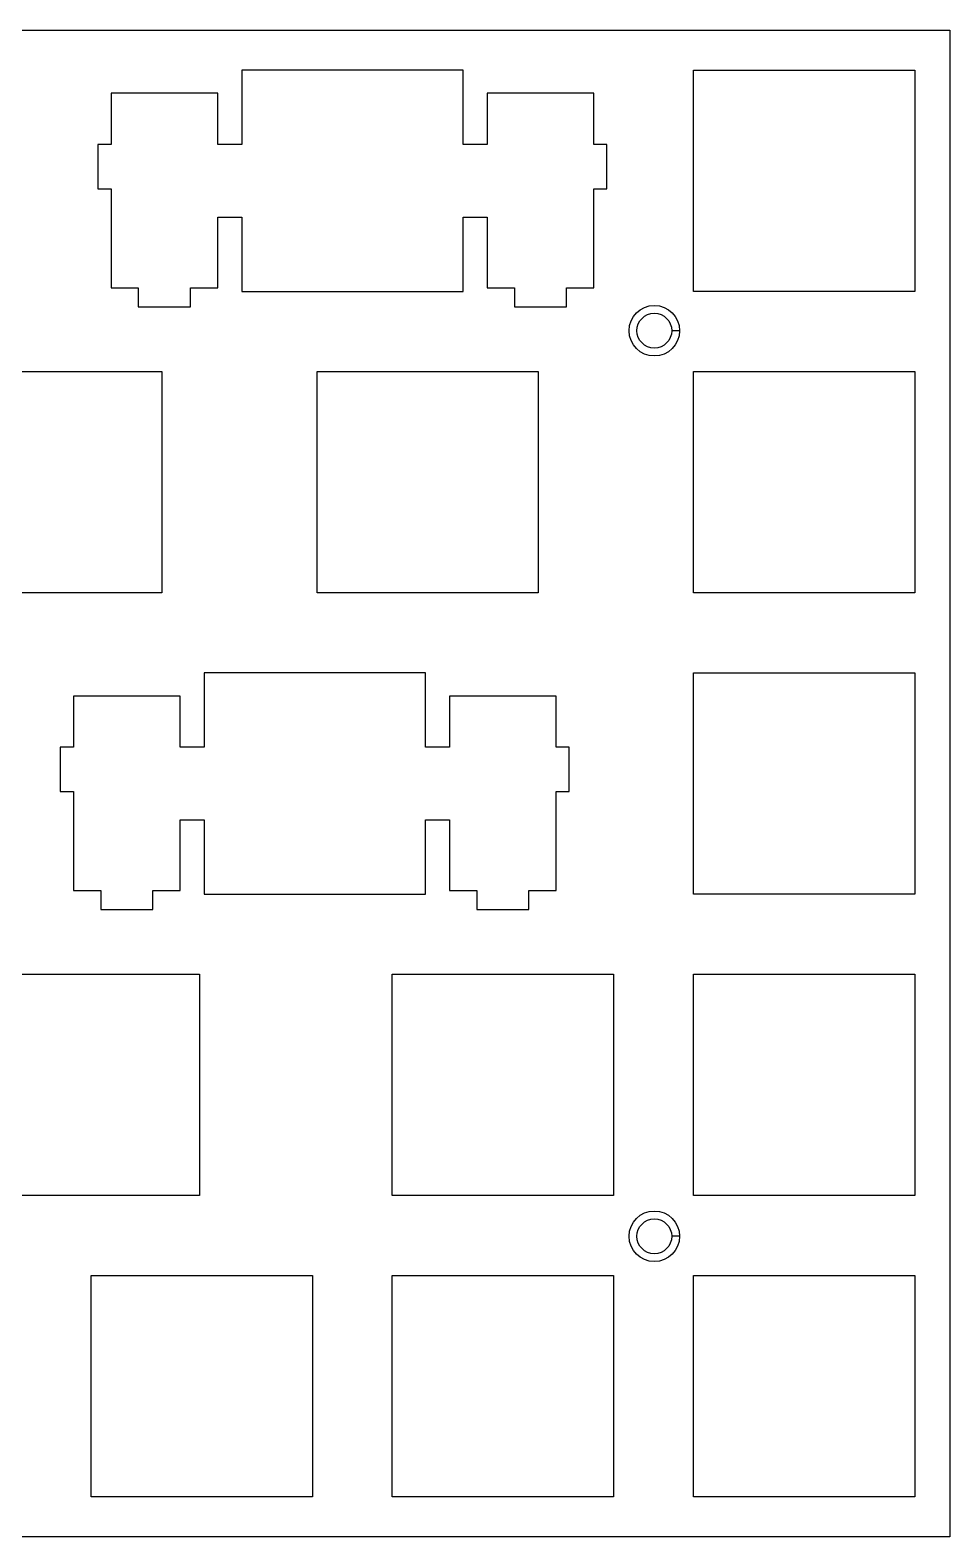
# Model space of a CAD drawing. Header units: millimetres. Extents: x 41 to 346, y 6 to 101.
# Drawn here: x 287.3 to 345.5, y 6 to 101.2 of the extents above; entities that cross this region are included whole.
import ezdxf

# ---------------------------------------------------------------- set-up
doc = ezdxf.new("R2010")
doc.units = ezdxf.units.MM
doc.layers.add('Body002', color=7, linetype='CONTINUOUS')

msp = doc.modelspace()

# ---------------------------------------------------------------- linework, layer by layer
at = {"layer": 'Body002'}
for p, q in [((41, 101.25, 46.1), (345.5, 101.25, 46.1)), ((41, 101.25, 44.6), (345.5, 101.25, 44.6)), ((41, 101.25, 46.1), (345.5, 101.25, 46.1)), ((41, 101.25, 44.6), (345.5, 101.25, 44.6)), ((345.5, 101.25, 46.1), (345.5, 6, 46.1)), ((345.5, 101.25, 44.6), (345.5, 101.25, 46.1)), ((345.5, 101.25, 44.6), (345.5, 101.25, 46.1)), ((345.5, 101.25, 44.6), (345.5, 6, 44.6)), ((345.5, 101.25, 46.1), (345.5, 6, 46.1)), ((345.5, 101.25, 44.6), (345.5, 6, 44.6)), ((300.7, 98.725, 46.1), (300.7, 94.025, 46.1)), ((314.7, 98.725, 46.1), (300.7, 98.725, 46.1)), ((300.7, 98.725, 44.6), (300.7, 98.725, 46.1)), ((300.7, 98.725, 44.6), (300.7, 94.025, 44.6)), ((300.7, 98.725, 46.1), (300.7, 94.025, 46.1)), ((300.7, 98.725, 44.6), (300.7, 98.725, 46.1)), ((314.7, 98.725, 44.6), (300.7, 98.725, 44.6)), ((314.7, 98.725, 46.1), (300.7, 98.725, 46.1)), ((300.7, 98.725, 44.6), (300.7, 94.025, 44.6)), ((314.7, 98.725, 44.6), (300.7, 98.725, 44.6)), ((314.7, 94.025, 46.1), (314.7, 98.725, 46.1)), ((314.7, 98.725, 44.6), (314.7, 98.725, 46.1)), ((314.7, 98.725, 44.6), (314.7, 98.725, 46.1)), ((314.7, 94.025, 44.6), (314.7, 98.725, 44.6)), ((314.7, 94.025, 46.1), (314.7, 98.725, 46.1)), ((314.7, 94.025, 44.6), (314.7, 98.725, 44.6)), ((329.275, 98.725, 46.1), (343.275, 98.725, 46.1)), ((329.275, 84.725, 46.1), (329.275, 98.725, 46.1)), ((329.275, 98.725, 44.6), (329.275, 98.725, 46.1)), ((329.275, 98.725, 44.6), (343.275, 98.725, 44.6)), ((329.275, 98.725, 46.1), (343.275, 98.725, 46.1)), ((329.275, 98.725, 44.6), (329.275, 98.725, 46.1)), ((329.275, 84.725, 44.6), (329.275, 98.725, 44.6)), ((329.275, 84.725, 46.1), (329.275, 98.725, 46.1)), ((329.275, 98.725, 44.6), (343.275, 98.725, 44.6)), ((329.275, 84.725, 44.6), (329.275, 98.725, 44.6)), ((343.275, 98.725, 46.1), (343.275, 84.725, 46.1)), ((343.275, 98.725, 44.6), (343.275, 98.725, 46.1)), ((343.275, 98.725, 44.6), (343.275, 98.725, 46.1)), ((343.275, 98.725, 44.6), (343.275, 84.725, 44.6)), ((343.275, 98.725, 46.1), (343.275, 84.725, 46.1)), ((343.275, 98.725, 44.6), (343.275, 84.725, 44.6)), ((299.18, 97.255, 46.1), (292.43, 97.255, 46.1)), ((292.43, 97.255, 46.1), (292.43, 94.025, 46.1)), ((292.43, 97.255, 44.6), (292.43, 97.255, 46.1)), ((299.18, 97.255, 44.6), (292.43, 97.255, 44.6)), ((299.18, 97.255, 46.1), (292.43, 97.255, 46.1)), ((292.43, 97.255, 44.6), (292.43, 97.255, 46.1)), ((292.43, 97.255, 44.6), (292.43, 94.025, 44.6)), ((292.43, 97.255, 46.1), (292.43, 94.025, 46.1)), ((299.18, 97.255, 44.6), (292.43, 97.255, 44.6)), ((292.43, 97.255, 44.6), (292.43, 94.025, 44.6)), ((299.18, 94.025, 46.1), (299.18, 97.255, 46.1)), ((299.18, 97.255, 44.6), (299.18, 97.255, 46.1)), ((299.18, 94.025, 44.6), (299.18, 97.255, 44.6)), ((299.18, 94.025, 46.1), (299.18, 97.255, 46.1)), ((299.18, 97.255, 44.6), (299.18, 97.255, 46.1)), ((299.18, 94.025, 44.6), (299.18, 97.255, 44.6)), ((316.22, 97.255, 46.1), (316.22, 94.025, 46.1)), ((322.97, 97.255, 46.1), (316.22, 97.255, 46.1)), ((316.22, 97.255, 44.6), (316.22, 97.255, 46.1)), ((316.22, 97.255, 44.6), (316.22, 94.025, 44.6)), ((316.22, 97.255, 46.1), (316.22, 94.025, 46.1)), ((316.22, 97.255, 44.6), (316.22, 97.255, 46.1)), ((322.97, 97.255, 44.6), (316.22, 97.255, 44.6)), ((322.97, 97.255, 46.1), (316.22, 97.255, 46.1)), ((316.22, 97.255, 44.6), (316.22, 94.025, 44.6)), ((322.97, 97.255, 44.6), (316.22, 97.255, 44.6)), ((322.97, 94.025, 46.1), (322.97, 97.255, 46.1)), ((322.97, 97.255, 44.6), (322.97, 97.255, 46.1)), ((322.97, 97.255, 44.6), (322.97, 97.255, 46.1)), ((322.97, 94.025, 44.6), (322.97, 97.255, 44.6)), ((322.97, 94.025, 46.1), (322.97, 97.255, 46.1)), ((322.97, 94.025, 44.6), (322.97, 97.255, 44.6)), ((292.43, 94.025, 46.1), (291.6, 94.025, 46.1)), ((291.6, 94.025, 46.1), (291.6, 91.225, 46.1)), ((291.6, 94.025, 44.6), (291.6, 94.025, 46.1)), ((292.43, 94.025, 44.6), (291.6, 94.025, 44.6)), ((292.43, 94.025, 46.1), (291.6, 94.025, 46.1)), ((291.6, 94.025, 44.6), (291.6, 94.025, 46.1)), ((291.6, 94.025, 44.6), (291.6, 91.225, 44.6)), ((291.6, 94.025, 46.1), (291.6, 91.225, 46.1)), ((292.43, 94.025, 44.6), (291.6, 94.025, 44.6)), ((291.6, 94.025, 44.6), (291.6, 91.225, 44.6)), ((292.43, 94.025, 44.6), (292.43, 94.025, 46.1)), ((292.43, 94.025, 44.6), (292.43, 94.025, 46.1)), ((300.7, 94.025, 46.1), (299.18, 94.025, 46.1)), ((299.18, 94.025, 44.6), (299.18, 94.025, 46.1)), ((300.7, 94.025, 44.6), (299.18, 94.025, 44.6)), ((300.7, 94.025, 46.1), (299.18, 94.025, 46.1)), ((299.18, 94.025, 44.6), (299.18, 94.025, 46.1)), ((300.7, 94.025, 44.6), (299.18, 94.025, 44.6)), ((300.7, 94.025, 44.6), (300.7, 94.025, 46.1)), ((300.7, 94.025, 44.6), (300.7, 94.025, 46.1)), ((316.22, 94.025, 46.1), (314.7, 94.025, 46.1)), ((314.7, 94.025, 44.6), (314.7, 94.025, 46.1)), ((314.7, 94.025, 44.6), (314.7, 94.025, 46.1)), ((316.22, 94.025, 44.6), (314.7, 94.025, 44.6)), ((316.22, 94.025, 46.1), (314.7, 94.025, 46.1)), ((316.22, 94.025, 44.6), (314.7, 94.025, 44.6)), ((316.22, 94.025, 44.6), (316.22, 94.025, 46.1)), ((316.22, 94.025, 44.6), (316.22, 94.025, 46.1)), ((323.8, 94.025, 46.1), (322.97, 94.025, 46.1)), ((322.97, 94.025, 44.6), (322.97, 94.025, 46.1)), ((322.97, 94.025, 44.6), (322.97, 94.025, 46.1)), ((323.8, 94.025, 44.6), (322.97, 94.025, 44.6)), ((323.8, 94.025, 46.1), (322.97, 94.025, 46.1)), ((323.8, 94.025, 44.6), (322.97, 94.025, 44.6)), ((323.8, 91.225, 46.1), (323.8, 94.025, 46.1)), ((323.8, 94.025, 44.6), (323.8, 94.025, 46.1)), ((323.8, 94.025, 44.6), (323.8, 94.025, 46.1)), ((323.8, 91.225, 44.6), (323.8, 94.025, 44.6)), ((323.8, 91.225, 46.1), (323.8, 94.025, 46.1)), ((323.8, 91.225, 44.6), (323.8, 94.025, 44.6)), ((291.6, 91.225, 46.1), (292.43, 91.225, 46.1)), ((291.6, 91.225, 44.6), (291.6, 91.225, 46.1)), ((291.6, 91.225, 44.6), (291.6, 91.225, 46.1)), ((291.6, 91.225, 44.6), (292.43, 91.225, 44.6)), ((291.6, 91.225, 46.1), (292.43, 91.225, 46.1)), ((291.6, 91.225, 44.6), (292.43, 91.225, 44.6)), ((292.43, 91.225, 46.1), (292.43, 84.955, 46.1)), ((292.43, 91.225, 44.6), (292.43, 91.225, 46.1)), ((292.43, 91.225, 44.6), (292.43, 91.225, 46.1)), ((292.43, 91.225, 44.6), (292.43, 84.955, 44.6)), ((292.43, 91.225, 46.1), (292.43, 84.955, 46.1)), ((292.43, 91.225, 44.6), (292.43, 84.955, 44.6)), ((322.97, 91.225, 46.1), (323.8, 91.225, 46.1)), ((322.97, 84.955, 46.1), (322.97, 91.225, 46.1)), ((322.97, 91.225, 44.6), (322.97, 91.225, 46.1)), ((322.97, 91.225, 44.6), (323.8, 91.225, 44.6)), ((322.97, 91.225, 46.1), (323.8, 91.225, 46.1)), ((322.97, 91.225, 44.6), (322.97, 91.225, 46.1)), ((322.97, 84.955, 44.6), (322.97, 91.225, 44.6)), ((322.97, 84.955, 46.1), (322.97, 91.225, 46.1)), ((322.97, 91.225, 44.6), (323.8, 91.225, 44.6)), ((322.97, 84.955, 44.6), (322.97, 91.225, 44.6)), ((323.8, 91.225, 44.6), (323.8, 91.225, 46.1)), ((323.8, 91.225, 44.6), (323.8, 91.225, 46.1)), ((299.18, 84.955, 46.1), (299.18, 89.425, 46.1)), ((299.18, 89.425, 46.1), (300.7, 89.425, 46.1)), ((299.18, 89.425, 44.6), (299.18, 89.425, 46.1)), ((299.18, 84.955, 44.6), (299.18, 89.425, 44.6)), ((299.18, 84.955, 46.1), (299.18, 89.425, 46.1)), ((299.18, 89.425, 44.6), (299.18, 89.425, 46.1)), ((299.18, 89.425, 44.6), (300.7, 89.425, 44.6)), ((299.18, 89.425, 46.1), (300.7, 89.425, 46.1)), ((299.18, 84.955, 44.6), (299.18, 89.425, 44.6)), ((299.18, 89.425, 44.6), (300.7, 89.425, 44.6)), ((300.7, 89.425, 46.1), (300.7, 84.725, 46.1)), ((300.7, 89.425, 44.6), (300.7, 89.425, 46.1)), ((300.7, 89.425, 44.6), (300.7, 89.425, 46.1)), ((300.7, 89.425, 44.6), (300.7, 84.725, 44.6)), ((300.7, 89.425, 46.1), (300.7, 84.725, 46.1)), ((300.7, 89.425, 44.6), (300.7, 84.725, 44.6)), ((314.7, 89.425, 46.1), (316.22, 89.425, 46.1)), ((314.7, 84.725, 46.1), (314.7, 89.425, 46.1)), ((314.7, 89.425, 44.6), (314.7, 89.425, 46.1)), ((314.7, 89.425, 44.6), (316.22, 89.425, 44.6)), ((314.7, 89.425, 46.1), (316.22, 89.425, 46.1)), ((314.7, 89.425, 44.6), (314.7, 89.425, 46.1)), ((314.7, 84.725, 44.6), (314.7, 89.425, 44.6)), ((314.7, 84.725, 46.1), (314.7, 89.425, 46.1)), ((314.7, 89.425, 44.6), (316.22, 89.425, 44.6)), ((314.7, 84.725, 44.6), (314.7, 89.425, 44.6)), ((316.22, 89.425, 46.1), (316.22, 84.955, 46.1)), ((316.22, 89.425, 44.6), (316.22, 89.425, 46.1)), ((316.22, 89.425, 44.6), (316.22, 84.955, 44.6)), ((316.22, 89.425, 46.1), (316.22, 84.955, 46.1)), ((316.22, 89.425, 44.6), (316.22, 89.425, 46.1)), ((316.22, 89.425, 44.6), (316.22, 84.955, 44.6)), ((292.43, 84.955, 46.1), (294.155, 84.955, 46.1)), ((292.43, 84.955, 44.6), (292.43, 84.955, 46.1)), ((292.43, 84.955, 44.6), (292.43, 84.955, 46.1)), ((292.43, 84.955, 44.6), (294.155, 84.955, 44.6)), ((292.43, 84.955, 46.1), (294.155, 84.955, 46.1)), ((292.43, 84.955, 44.6), (294.155, 84.955, 44.6)), ((294.155, 84.955, 46.1), (294.155, 83.755, 46.1)), ((294.155, 84.955, 44.6), (294.155, 84.955, 46.1)), ((294.155, 84.955, 44.6), (294.155, 84.955, 46.1)), ((294.155, 84.955, 44.6), (294.155, 83.755, 44.6)), ((294.155, 84.955, 46.1), (294.155, 83.755, 46.1)), ((294.155, 84.955, 44.6), (294.155, 83.755, 44.6)), ((297.455, 83.755, 46.1), (297.455, 84.955, 46.1)), ((297.455, 84.955, 46.1), (299.18, 84.955, 46.1)), ((297.455, 84.955, 44.6), (297.455, 84.955, 46.1)), ((297.455, 83.755, 44.6), (297.455, 84.955, 44.6)), ((297.455, 83.755, 46.1), (297.455, 84.955, 46.1)), ((297.455, 84.955, 44.6), (297.455, 84.955, 46.1)), ((297.455, 84.955, 44.6), (299.18, 84.955, 44.6)), ((297.455, 84.955, 46.1), (299.18, 84.955, 46.1)), ((297.455, 83.755, 44.6), (297.455, 84.955, 44.6)), ((297.455, 84.955, 44.6), (299.18, 84.955, 44.6)), ((299.18, 84.955, 44.6), (299.18, 84.955, 46.1)), ((299.18, 84.955, 44.6), (299.18, 84.955, 46.1)), ((316.22, 84.955, 46.1), (317.945, 84.955, 46.1)), ((316.22, 84.955, 44.6), (316.22, 84.955, 46.1)), ((316.22, 84.955, 44.6), (317.945, 84.955, 44.6)), ((316.22, 84.955, 46.1), (317.945, 84.955, 46.1)), ((316.22, 84.955, 44.6), (316.22, 84.955, 46.1)), ((316.22, 84.955, 44.6), (317.945, 84.955, 44.6)), ((317.945, 84.955, 46.1), (317.945, 83.755, 46.1)), ((317.945, 84.955, 44.6), (317.945, 84.955, 46.1)), ((317.945, 84.955, 44.6), (317.945, 83.755, 44.6)), ((317.945, 84.955, 46.1), (317.945, 83.755, 46.1)), ((317.945, 84.955, 44.6), (317.945, 84.955, 46.1)), ((317.945, 84.955, 44.6), (317.945, 83.755, 44.6)), ((321.245, 84.955, 46.1), (322.97, 84.955, 46.1)), ((321.245, 83.755, 46.1), (321.245, 84.955, 46.1)), ((321.245, 84.955, 44.6), (321.245, 84.955, 46.1)), ((321.245, 84.955, 44.6), (322.97, 84.955, 44.6)), ((321.245, 84.955, 46.1), (322.97, 84.955, 46.1)), ((321.245, 84.955, 44.6), (321.245, 84.955, 46.1)), ((321.245, 83.755, 44.6), (321.245, 84.955, 44.6)), ((321.245, 83.755, 46.1), (321.245, 84.955, 46.1)), ((321.245, 84.955, 44.6), (322.97, 84.955, 44.6)), ((321.245, 83.755, 44.6), (321.245, 84.955, 44.6)), ((322.97, 84.955, 44.6), (322.97, 84.955, 46.1)), ((322.97, 84.955, 44.6), (322.97, 84.955, 46.1)), ((300.7, 84.725, 46.1), (314.7, 84.725, 46.1)), ((300.7, 84.725, 44.6), (300.7, 84.725, 46.1)), ((300.7, 84.725, 44.6), (300.7, 84.725, 46.1)), ((300.7, 84.725, 44.6), (314.7, 84.725, 44.6)), ((300.7, 84.725, 46.1), (314.7, 84.725, 46.1)), ((300.7, 84.725, 44.6), (314.7, 84.725, 44.6)), ((314.7, 84.725, 44.6), (314.7, 84.725, 46.1)), ((314.7, 84.725, 44.6), (314.7, 84.725, 46.1)), ((343.275, 84.725, 46.1), (329.275, 84.725, 46.1)), ((329.275, 84.725, 44.6), (329.275, 84.725, 46.1)), ((329.275, 84.725, 44.6), (329.275, 84.725, 46.1)), ((343.275, 84.725, 44.6), (329.275, 84.725, 44.6)), ((343.275, 84.725, 46.1), (329.275, 84.725, 46.1)), ((343.275, 84.725, 44.6), (329.275, 84.725, 44.6)), ((343.275, 84.725, 44.6), (343.275, 84.725, 46.1)), ((343.275, 84.725, 44.6), (343.275, 84.725, 46.1)), ((294.155, 83.755, 46.1), (297.455, 83.755, 46.1)), ((294.155, 83.755, 44.6), (294.155, 83.755, 46.1)), ((294.155, 83.755, 44.6), (294.155, 83.755, 46.1)), ((294.155, 83.755, 44.6), (297.455, 83.755, 44.6)), ((294.155, 83.755, 46.1), (297.455, 83.755, 46.1)), ((294.155, 83.755, 44.6), (297.455, 83.755, 44.6)), ((297.455, 83.755, 44.6), (297.455, 83.755, 46.1)), ((297.455, 83.755, 44.6), (297.455, 83.755, 46.1)), ((317.945, 83.755, 46.1), (321.245, 83.755, 46.1)), ((317.945, 83.755, 44.6), (317.945, 83.755, 46.1)), ((317.945, 83.755, 44.6), (321.245, 83.755, 44.6)), ((317.945, 83.755, 46.1), (321.245, 83.755, 46.1)), ((317.945, 83.755, 44.6), (317.945, 83.755, 46.1)), ((317.945, 83.755, 44.6), (321.245, 83.755, 44.6)), ((321.245, 83.755, 44.6), (321.245, 83.755, 46.1)), ((321.245, 83.755, 44.6), (321.245, 83.755, 46.1)), ((328.4, 82.25, 46.1), (327.9, 82.25, 45.6)), ((328.4, 82.25, 46.1), (327.9, 82.25, 45.6)), ((327.9, 82.25, 45.6), (327.9, 82.25, 44.6)), ((327.9, 82.25, 45.6), (327.9, 82.25, 44.6)), ((281.65, 79.675, 46.1), (295.65, 79.675, 46.1)), ((281.65, 79.675, 44.6), (295.65, 79.675, 44.6)), ((281.65, 79.675, 46.1), (295.65, 79.675, 46.1)), ((281.65, 79.675, 44.6), (295.65, 79.675, 44.6)), ((295.65, 79.675, 46.1), (295.65, 65.675, 46.1)), ((295.65, 79.675, 44.6), (295.65, 79.675, 46.1)), ((295.65, 79.675, 44.6), (295.65, 79.675, 46.1)), ((295.65, 79.675, 44.6), (295.65, 65.675, 44.6)), ((295.65, 79.675, 46.1), (295.65, 65.675, 46.1)), ((295.65, 79.675, 44.6), (295.65, 65.675, 44.6)), ((305.4625, 79.675, 46.1), (319.4625, 79.675, 46.1)), ((305.4625, 65.675, 46.1), (305.4625, 79.675, 46.1)), ((305.4625, 79.675, 44.6), (305.4625, 79.675, 46.1)), ((305.4625, 79.675, 44.6), (319.4625, 79.675, 44.6)), ((305.4625, 79.675, 46.1), (319.4625, 79.675, 46.1)), ((305.4625, 79.675, 44.6), (305.4625, 79.675, 46.1)), ((305.4625, 65.675, 44.6), (305.4625, 79.675, 44.6)), ((305.4625, 65.675, 46.1), (305.4625, 79.675, 46.1)), ((305.4625, 79.675, 44.6), (319.4625, 79.675, 44.6)), ((305.4625, 65.675, 44.6), (305.4625, 79.675, 44.6)), ((319.4625, 79.675, 46.1), (319.4625, 65.675, 46.1)), ((319.4625, 79.675, 44.6), (319.4625, 79.675, 46.1)), ((319.4625, 79.675, 44.6), (319.4625, 79.675, 46.1)), ((319.4625, 79.675, 44.6), (319.4625, 65.675, 44.6)), ((319.4625, 79.675, 46.1), (319.4625, 65.675, 46.1)), ((319.4625, 79.675, 44.6), (319.4625, 65.675, 44.6)), ((329.275, 79.675, 46.1), (343.275, 79.675, 46.1)), ((329.275, 65.675, 46.1), (329.275, 79.675, 46.1)), ((329.275, 79.675, 44.6), (329.275, 79.675, 46.1)), ((329.275, 79.675, 44.6), (343.275, 79.675, 44.6)), ((329.275, 79.675, 46.1), (343.275, 79.675, 46.1)), ((329.275, 79.675, 44.6), (329.275, 79.675, 46.1)), ((329.275, 65.675, 44.6), (329.275, 79.675, 44.6)), ((329.275, 65.675, 46.1), (329.275, 79.675, 46.1)), ((329.275, 79.675, 44.6), (343.275, 79.675, 44.6)), ((329.275, 65.675, 44.6), (329.275, 79.675, 44.6)), ((343.275, 79.675, 46.1), (343.275, 65.675, 46.1)), ((343.275, 79.675, 44.6), (343.275, 79.675, 46.1)), ((343.275, 79.675, 44.6), (343.275, 79.675, 46.1)), ((343.275, 79.675, 44.6), (343.275, 65.675, 44.6)), ((343.275, 79.675, 46.1), (343.275, 65.675, 46.1)), ((343.275, 79.675, 44.6), (343.275, 65.675, 44.6)), ((295.65, 65.675, 46.1), (281.65, 65.675, 46.1)), ((295.65, 65.675, 44.6), (281.65, 65.675, 44.6)), ((295.65, 65.675, 46.1), (281.65, 65.675, 46.1)), ((295.65, 65.675, 44.6), (281.65, 65.675, 44.6)), ((295.65, 65.675, 44.6), (295.65, 65.675, 46.1)), ((295.65, 65.675, 44.6), (295.65, 65.675, 46.1)), ((319.4625, 65.675, 46.1), (305.4625, 65.675, 46.1)), ((305.4625, 65.675, 44.6), (305.4625, 65.675, 46.1)), ((305.4625, 65.675, 44.6), (305.4625, 65.675, 46.1)), ((319.4625, 65.675, 44.6), (305.4625, 65.675, 44.6)), ((319.4625, 65.675, 46.1), (305.4625, 65.675, 46.1)), ((319.4625, 65.675, 44.6), (305.4625, 65.675, 44.6)), ((319.4625, 65.675, 44.6), (319.4625, 65.675, 46.1)), ((319.4625, 65.675, 44.6), (319.4625, 65.675, 46.1)), ((343.275, 65.675, 46.1), (329.275, 65.675, 46.1)), ((329.275, 65.675, 44.6), (329.275, 65.675, 46.1)), ((329.275, 65.675, 44.6), (329.275, 65.675, 46.1)), ((343.275, 65.675, 44.6), (329.275, 65.675, 44.6)), ((343.275, 65.675, 46.1), (329.275, 65.675, 46.1)), ((343.275, 65.675, 44.6), (329.275, 65.675, 44.6)), ((343.275, 65.675, 44.6), (343.275, 65.675, 46.1)), ((343.275, 65.675, 44.6), (343.275, 65.675, 46.1)), ((298.31875, 60.625, 46.1), (298.31875, 55.925, 46.1)), ((312.31875, 60.625, 46.1), (298.31875, 60.625, 46.1)), ((298.31875, 60.625, 44.6), (298.31875, 60.625, 46.1)), ((298.31875, 60.625, 44.6), (298.31875, 55.925, 44.6)), ((298.31875, 60.625, 46.1), (298.31875, 55.925, 46.1)), ((298.31875, 60.625, 44.6), (298.31875, 60.625, 46.1)), ((312.31875, 60.625, 44.6), (298.31875, 60.625, 44.6)), ((312.31875, 60.625, 46.1), (298.31875, 60.625, 46.1)), ((298.31875, 60.625, 44.6), (298.31875, 55.925, 44.6)), ((312.31875, 60.625, 44.6), (298.31875, 60.625, 44.6)), ((312.31875, 55.925, 46.1), (312.31875, 60.625, 46.1)), ((312.31875, 60.625, 44.6), (312.31875, 60.625, 46.1)), ((312.31875, 60.625, 44.6), (312.31875, 60.625, 46.1)), ((312.31875, 55.925, 44.6), (312.31875, 60.625, 44.6)), ((312.31875, 55.925, 46.1), (312.31875, 60.625, 46.1)), ((312.31875, 55.925, 44.6), (312.31875, 60.625, 44.6)), ((329.275, 60.625, 46.1), (343.275, 60.625, 46.1)), ((329.275, 46.625, 46.1), (329.275, 60.625, 46.1)), ((329.275, 60.625, 44.6), (329.275, 60.625, 46.1)), ((329.275, 60.625, 44.6), (343.275, 60.625, 44.6)), ((329.275, 60.625, 46.1), (343.275, 60.625, 46.1)), ((329.275, 60.625, 44.6), (329.275, 60.625, 46.1)), ((329.275, 46.625, 44.6), (329.275, 60.625, 44.6)), ((329.275, 46.625, 46.1), (329.275, 60.625, 46.1)), ((329.275, 60.625, 44.6), (343.275, 60.625, 44.6)), ((329.275, 46.625, 44.6), (329.275, 60.625, 44.6)), ((343.275, 60.625, 46.1), (343.275, 46.625, 46.1)), ((343.275, 60.625, 44.6), (343.275, 60.625, 46.1)), ((343.275, 60.625, 44.6), (343.275, 60.625, 46.1)), ((343.275, 60.625, 44.6), (343.275, 46.625, 44.6)), ((343.275, 60.625, 46.1), (343.275, 46.625, 46.1)), ((343.275, 60.625, 44.6), (343.275, 46.625, 44.6)), ((296.79875, 59.155, 46.1), (290.04875, 59.155, 46.1)), ((290.04875, 59.155, 46.1), (290.04875, 55.925, 46.1)), ((290.04875, 59.155, 44.6), (290.04875, 59.155, 46.1)), ((296.79875, 59.155, 44.6), (290.04875, 59.155, 44.6)), ((296.79875, 59.155, 46.1), (290.04875, 59.155, 46.1)), ((290.04875, 59.155, 44.6), (290.04875, 59.155, 46.1)), ((290.04875, 59.155, 44.6), (290.04875, 55.925, 44.6)), ((290.04875, 59.155, 46.1), (290.04875, 55.925, 46.1)), ((296.79875, 59.155, 44.6), (290.04875, 59.155, 44.6)), ((290.04875, 59.155, 44.6), (290.04875, 55.925, 44.6)), ((296.79875, 55.925, 46.1), (296.79875, 59.155, 46.1)), ((296.79875, 59.155, 44.6), (296.79875, 59.155, 46.1)), ((296.79875, 55.925, 44.6), (296.79875, 59.155, 44.6)), ((296.79875, 55.925, 46.1), (296.79875, 59.155, 46.1)), ((296.79875, 59.155, 44.6), (296.79875, 59.155, 46.1)), ((296.79875, 55.925, 44.6), (296.79875, 59.155, 44.6)), ((313.83875, 59.155, 46.1), (313.83875, 55.925, 46.1)), ((320.58875, 59.155, 46.1), (313.83875, 59.155, 46.1)), ((313.83875, 59.155, 44.6), (313.83875, 59.155, 46.1)), ((313.83875, 59.155, 44.6), (313.83875, 55.925, 44.6)), ((313.83875, 59.155, 46.1), (313.83875, 55.925, 46.1)), ((313.83875, 59.155, 44.6), (313.83875, 59.155, 46.1)), ((320.58875, 59.155, 44.6), (313.83875, 59.155, 44.6)), ((320.58875, 59.155, 46.1), (313.83875, 59.155, 46.1)), ((313.83875, 59.155, 44.6), (313.83875, 55.925, 44.6)), ((320.58875, 59.155, 44.6), (313.83875, 59.155, 44.6)), ((320.58875, 55.925, 46.1), (320.58875, 59.155, 46.1)), ((320.58875, 59.155, 44.6), (320.58875, 59.155, 46.1)), ((320.58875, 59.155, 44.6), (320.58875, 59.155, 46.1)), ((320.58875, 55.925, 44.6), (320.58875, 59.155, 44.6)), ((320.58875, 55.925, 46.1), (320.58875, 59.155, 46.1)), ((320.58875, 55.925, 44.6), (320.58875, 59.155, 44.6)), ((290.04875, 55.925, 46.1), (289.21875, 55.925, 46.1)), ((289.21875, 55.925, 46.1), (289.21875, 53.125, 46.1)), ((289.21875, 55.925, 44.6), (289.21875, 55.925, 46.1)), ((290.04875, 55.925, 44.6), (289.21875, 55.925, 44.6)), ((290.04875, 55.925, 46.1), (289.21875, 55.925, 46.1)), ((289.21875, 55.925, 44.6), (289.21875, 55.925, 46.1)), ((289.21875, 55.925, 44.6), (289.21875, 53.125, 44.6)), ((289.21875, 55.925, 46.1), (289.21875, 53.125, 46.1)), ((290.04875, 55.925, 44.6), (289.21875, 55.925, 44.6)), ((289.21875, 55.925, 44.6), (289.21875, 53.125, 44.6)), ((290.04875, 55.925, 44.6), (290.04875, 55.925, 46.1)), ((290.04875, 55.925, 44.6), (290.04875, 55.925, 46.1)), ((298.31875, 55.925, 46.1), (296.79875, 55.925, 46.1)), ((296.79875, 55.925, 44.6), (296.79875, 55.925, 46.1)), ((298.31875, 55.925, 44.6), (296.79875, 55.925, 44.6)), ((298.31875, 55.925, 46.1), (296.79875, 55.925, 46.1)), ((296.79875, 55.925, 44.6), (296.79875, 55.925, 46.1)), ((298.31875, 55.925, 44.6), (296.79875, 55.925, 44.6)), ((298.31875, 55.925, 44.6), (298.31875, 55.925, 46.1)), ((298.31875, 55.925, 44.6), (298.31875, 55.925, 46.1)), ((313.83875, 55.925, 46.1), (312.31875, 55.925, 46.1)), ((312.31875, 55.925, 44.6), (312.31875, 55.925, 46.1)), ((312.31875, 55.925, 44.6), (312.31875, 55.925, 46.1)), ((313.83875, 55.925, 44.6), (312.31875, 55.925, 44.6)), ((313.83875, 55.925, 46.1), (312.31875, 55.925, 46.1)), ((313.83875, 55.925, 44.6), (312.31875, 55.925, 44.6)), ((313.83875, 55.925, 44.6), (313.83875, 55.925, 46.1)), ((313.83875, 55.925, 44.6), (313.83875, 55.925, 46.1)), ((321.41875, 55.925, 46.1), (320.58875, 55.925, 46.1)), ((320.58875, 55.925, 44.6), (320.58875, 55.925, 46.1)), ((320.58875, 55.925, 44.6), (320.58875, 55.925, 46.1)), ((321.41875, 55.925, 44.6), (320.58875, 55.925, 44.6)), ((321.41875, 55.925, 46.1), (320.58875, 55.925, 46.1)), ((321.41875, 55.925, 44.6), (320.58875, 55.925, 44.6)), ((321.41875, 53.125, 46.1), (321.41875, 55.925, 46.1)), ((321.41875, 55.925, 44.6), (321.41875, 55.925, 46.1)), ((321.41875, 55.925, 44.6), (321.41875, 55.925, 46.1)), ((321.41875, 53.125, 44.6), (321.41875, 55.925, 44.6)), ((321.41875, 53.125, 46.1), (321.41875, 55.925, 46.1)), ((321.41875, 53.125, 44.6), (321.41875, 55.925, 44.6)), ((289.21875, 53.125, 46.1), (290.04875, 53.125, 46.1)), ((289.21875, 53.125, 44.6), (289.21875, 53.125, 46.1)), ((289.21875, 53.125, 44.6), (289.21875, 53.125, 46.1)), ((289.21875, 53.125, 44.6), (290.04875, 53.125, 44.6)), ((289.21875, 53.125, 46.1), (290.04875, 53.125, 46.1)), ((289.21875, 53.125, 44.6), (290.04875, 53.125, 44.6)), ((290.04875, 53.125, 46.1), (290.04875, 46.855, 46.1)), ((290.04875, 53.125, 44.6), (290.04875, 53.125, 46.1)), ((290.04875, 53.125, 44.6), (290.04875, 53.125, 46.1)), ((290.04875, 53.125, 44.6), (290.04875, 46.855, 44.6)), ((290.04875, 53.125, 46.1), (290.04875, 46.855, 46.1)), ((290.04875, 53.125, 44.6), (290.04875, 46.855, 44.6)), ((320.58875, 53.125, 46.1), (321.41875, 53.125, 46.1)), ((320.58875, 46.855, 46.1), (320.58875, 53.125, 46.1)), ((320.58875, 53.125, 44.6), (320.58875, 53.125, 46.1)), ((320.58875, 53.125, 44.6), (321.41875, 53.125, 44.6)), ((320.58875, 53.125, 46.1), (321.41875, 53.125, 46.1)), ((320.58875, 53.125, 44.6), (320.58875, 53.125, 46.1)), ((320.58875, 46.855, 44.6), (320.58875, 53.125, 44.6)), ((320.58875, 46.855, 46.1), (320.58875, 53.125, 46.1)), ((320.58875, 53.125, 44.6), (321.41875, 53.125, 44.6)), ((320.58875, 46.855, 44.6), (320.58875, 53.125, 44.6)), ((321.41875, 53.125, 44.6), (321.41875, 53.125, 46.1)), ((321.41875, 53.125, 44.6), (321.41875, 53.125, 46.1)), ((296.79875, 46.855, 46.1), (296.79875, 51.325, 46.1)), ((296.79875, 51.325, 46.1), (298.31875, 51.325, 46.1)), ((296.79875, 51.325, 44.6), (296.79875, 51.325, 46.1)), ((296.79875, 46.855, 44.6), (296.79875, 51.325, 44.6)), ((296.79875, 46.855, 46.1), (296.79875, 51.325, 46.1)), ((296.79875, 51.325, 44.6), (296.79875, 51.325, 46.1)), ((296.79875, 51.325, 44.6), (298.31875, 51.325, 44.6)), ((296.79875, 51.325, 46.1), (298.31875, 51.325, 46.1)), ((296.79875, 46.855, 44.6), (296.79875, 51.325, 44.6)), ((296.79875, 51.325, 44.6), (298.31875, 51.325, 44.6)), ((298.31875, 51.325, 46.1), (298.31875, 46.625, 46.1)), ((298.31875, 51.325, 44.6), (298.31875, 51.325, 46.1)), ((298.31875, 51.325, 44.6), (298.31875, 51.325, 46.1)), ((298.31875, 51.325, 44.6), (298.31875, 46.625, 44.6)), ((298.31875, 51.325, 46.1), (298.31875, 46.625, 46.1)), ((298.31875, 51.325, 44.6), (298.31875, 46.625, 44.6)), ((312.31875, 51.325, 46.1), (313.83875, 51.325, 46.1)), ((312.31875, 46.625, 46.1), (312.31875, 51.325, 46.1)), ((312.31875, 51.325, 44.6), (312.31875, 51.325, 46.1)), ((312.31875, 51.325, 44.6), (313.83875, 51.325, 44.6)), ((312.31875, 51.325, 46.1), (313.83875, 51.325, 46.1)), ((312.31875, 51.325, 44.6), (312.31875, 51.325, 46.1)), ((312.31875, 46.625, 44.6), (312.31875, 51.325, 44.6)), ((312.31875, 46.625, 46.1), (312.31875, 51.325, 46.1)), ((312.31875, 51.325, 44.6), (313.83875, 51.325, 44.6)), ((312.31875, 46.625, 44.6), (312.31875, 51.325, 44.6)), ((313.83875, 51.325, 46.1), (313.83875, 46.855, 46.1)), ((313.83875, 51.325, 44.6), (313.83875, 51.325, 46.1)), ((313.83875, 51.325, 44.6), (313.83875, 46.855, 44.6)), ((313.83875, 51.325, 46.1), (313.83875, 46.855, 46.1)), ((313.83875, 51.325, 44.6), (313.83875, 51.325, 46.1)), ((313.83875, 51.325, 44.6), (313.83875, 46.855, 44.6)), ((290.04875, 46.855, 46.1), (291.77375, 46.855, 46.1)), ((290.04875, 46.855, 44.6), (290.04875, 46.855, 46.1)), ((290.04875, 46.855, 44.6), (290.04875, 46.855, 46.1)), ((290.04875, 46.855, 44.6), (291.77375, 46.855, 44.6)), ((290.04875, 46.855, 46.1), (291.77375, 46.855, 46.1)), ((290.04875, 46.855, 44.6), (291.77375, 46.855, 44.6)), ((291.77375, 46.855, 46.1), (291.77375, 45.655, 46.1)), ((291.77375, 46.855, 44.6), (291.77375, 46.855, 46.1)), ((291.77375, 46.855, 44.6), (291.77375, 46.855, 46.1)), ((291.77375, 46.855, 44.6), (291.77375, 45.655, 44.6)), ((291.77375, 46.855, 46.1), (291.77375, 45.655, 46.1)), ((291.77375, 46.855, 44.6), (291.77375, 45.655, 44.6)), ((295.07375, 45.655, 46.1), (295.07375, 46.855, 46.1)), ((295.07375, 46.855, 46.1), (296.79875, 46.855, 46.1)), ((295.07375, 46.855, 44.6), (295.07375, 46.855, 46.1)), ((295.07375, 45.655, 44.6), (295.07375, 46.855, 44.6)), ((295.07375, 45.655, 46.1), (295.07375, 46.855, 46.1)), ((295.07375, 46.855, 44.6), (295.07375, 46.855, 46.1)), ((295.07375, 46.855, 44.6), (296.79875, 46.855, 44.6)), ((295.07375, 46.855, 46.1), (296.79875, 46.855, 46.1)), ((295.07375, 45.655, 44.6), (295.07375, 46.855, 44.6)), ((295.07375, 46.855, 44.6), (296.79875, 46.855, 44.6)), ((296.79875, 46.855, 44.6), (296.79875, 46.855, 46.1)), ((296.79875, 46.855, 44.6), (296.79875, 46.855, 46.1)), ((313.83875, 46.855, 46.1), (315.56375, 46.855, 46.1)), ((313.83875, 46.855, 44.6), (313.83875, 46.855, 46.1)), ((313.83875, 46.855, 44.6), (315.56375, 46.855, 44.6)), ((313.83875, 46.855, 46.1), (315.56375, 46.855, 46.1)), ((313.83875, 46.855, 44.6), (313.83875, 46.855, 46.1)), ((313.83875, 46.855, 44.6), (315.56375, 46.855, 44.6)), ((315.56375, 46.855, 46.1), (315.56375, 45.655, 46.1)), ((315.56375, 46.855, 44.6), (315.56375, 46.855, 46.1)), ((315.56375, 46.855, 44.6), (315.56375, 45.655, 44.6)), ((315.56375, 46.855, 46.1), (315.56375, 45.655, 46.1)), ((315.56375, 46.855, 44.6), (315.56375, 46.855, 46.1)), ((315.56375, 46.855, 44.6), (315.56375, 45.655, 44.6)), ((318.86375, 46.855, 46.1), (320.58875, 46.855, 46.1)), ((318.86375, 45.655, 46.1), (318.86375, 46.855, 46.1)), ((318.86375, 46.855, 44.6), (318.86375, 46.855, 46.1)), ((318.86375, 46.855, 44.6), (320.58875, 46.855, 44.6)), ((318.86375, 46.855, 46.1), (320.58875, 46.855, 46.1)), ((318.86375, 46.855, 44.6), (318.86375, 46.855, 46.1)), ((318.86375, 45.655, 44.6), (318.86375, 46.855, 44.6)), ((318.86375, 45.655, 46.1), (318.86375, 46.855, 46.1)), ((318.86375, 46.855, 44.6), (320.58875, 46.855, 44.6)), ((318.86375, 45.655, 44.6), (318.86375, 46.855, 44.6)), ((320.58875, 46.855, 44.6), (320.58875, 46.855, 46.1)), ((320.58875, 46.855, 44.6), (320.58875, 46.855, 46.1)), ((298.31875, 46.625, 46.1), (312.31875, 46.625, 46.1)), ((298.31875, 46.625, 44.6), (298.31875, 46.625, 46.1)), ((298.31875, 46.625, 44.6), (298.31875, 46.625, 46.1)), ((298.31875, 46.625, 44.6), (312.31875, 46.625, 44.6)), ((298.31875, 46.625, 46.1), (312.31875, 46.625, 46.1)), ((298.31875, 46.625, 44.6), (312.31875, 46.625, 44.6)), ((312.31875, 46.625, 44.6), (312.31875, 46.625, 46.1)), ((312.31875, 46.625, 44.6), (312.31875, 46.625, 46.1)), ((343.275, 46.625, 46.1), (329.275, 46.625, 46.1)), ((329.275, 46.625, 44.6), (329.275, 46.625, 46.1)), ((329.275, 46.625, 44.6), (329.275, 46.625, 46.1)), ((343.275, 46.625, 44.6), (329.275, 46.625, 44.6)), ((343.275, 46.625, 46.1), (329.275, 46.625, 46.1)), ((343.275, 46.625, 44.6), (329.275, 46.625, 44.6)), ((343.275, 46.625, 44.6), (343.275, 46.625, 46.1)), ((343.275, 46.625, 44.6), (343.275, 46.625, 46.1)), ((291.77375, 45.655, 46.1), (295.07375, 45.655, 46.1)), ((291.77375, 45.655, 44.6), (291.77375, 45.655, 46.1)), ((291.77375, 45.655, 44.6), (291.77375, 45.655, 46.1)), ((291.77375, 45.655, 44.6), (295.07375, 45.655, 44.6)), ((291.77375, 45.655, 46.1), (295.07375, 45.655, 46.1)), ((291.77375, 45.655, 44.6), (295.07375, 45.655, 44.6)), ((295.07375, 45.655, 44.6), (295.07375, 45.655, 46.1)), ((295.07375, 45.655, 44.6), (295.07375, 45.655, 46.1)), ((315.56375, 45.655, 46.1), (318.86375, 45.655, 46.1)), ((315.56375, 45.655, 44.6), (315.56375, 45.655, 46.1)), ((315.56375, 45.655, 44.6), (318.86375, 45.655, 44.6)), ((315.56375, 45.655, 46.1), (318.86375, 45.655, 46.1)), ((315.56375, 45.655, 44.6), (315.56375, 45.655, 46.1)), ((315.56375, 45.655, 44.6), (318.86375, 45.655, 44.6)), ((318.86375, 45.655, 44.6), (318.86375, 45.655, 46.1)), ((318.86375, 45.655, 44.6), (318.86375, 45.655, 46.1)), ((284.03135, 41.575, 46.1), (298.03135, 41.575, 46.1)), ((284.03135, 41.575, 44.6), (298.03135, 41.575, 44.6)), ((284.03135, 41.575, 46.1), (298.03135, 41.575, 46.1)), ((284.03135, 41.575, 44.6), (298.03135, 41.575, 44.6)), ((298.03135, 41.575, 46.1), (298.03135, 27.575, 46.1)), ((298.03135, 41.575, 44.6), (298.03135, 41.575, 46.1)), ((298.03135, 41.575, 44.6), (298.03135, 41.575, 46.1)), ((298.03135, 41.575, 44.6), (298.03135, 27.575, 44.6)), ((298.03135, 41.575, 46.1), (298.03135, 27.575, 46.1)), ((298.03135, 41.575, 44.6), (298.03135, 27.575, 44.6)), ((310.225, 41.575, 46.1), (324.225, 41.575, 46.1)), ((310.225, 27.575, 46.1), (310.225, 41.575, 46.1)), ((310.225, 41.575, 44.6), (310.225, 41.575, 46.1)), ((310.225, 41.575, 44.6), (324.225, 41.575, 44.6)), ((310.225, 41.575, 46.1), (324.225, 41.575, 46.1)), ((310.225, 41.575, 44.6), (310.225, 41.575, 46.1)), ((310.225, 27.575, 44.6), (310.225, 41.575, 44.6)), ((310.225, 27.575, 46.1), (310.225, 41.575, 46.1)), ((310.225, 41.575, 44.6), (324.225, 41.575, 44.6)), ((310.225, 27.575, 44.6), (310.225, 41.575, 44.6)), ((324.225, 41.575, 46.1), (324.225, 27.575, 46.1)), ((324.225, 41.575, 44.6), (324.225, 41.575, 46.1)), ((324.225, 41.575, 44.6), (324.225, 41.575, 46.1)), ((324.225, 41.575, 44.6), (324.225, 27.575, 44.6)), ((324.225, 41.575, 46.1), (324.225, 27.575, 46.1)), ((324.225, 41.575, 44.6), (324.225, 27.575, 44.6)), ((329.275, 41.575, 46.1), (343.275, 41.575, 46.1)), ((329.275, 27.575, 46.1), (329.275, 41.575, 46.1)), ((329.275, 41.575, 44.6), (329.275, 41.575, 46.1)), ((329.275, 41.575, 44.6), (343.275, 41.575, 44.6)), ((329.275, 41.575, 46.1), (343.275, 41.575, 46.1)), ((329.275, 41.575, 44.6), (329.275, 41.575, 46.1)), ((329.275, 27.575, 44.6), (329.275, 41.575, 44.6)), ((329.275, 27.575, 46.1), (329.275, 41.575, 46.1)), ((329.275, 41.575, 44.6), (343.275, 41.575, 44.6)), ((329.275, 27.575, 44.6), (329.275, 41.575, 44.6)), ((343.275, 41.575, 46.1), (343.275, 27.575, 46.1)), ((343.275, 41.575, 44.6), (343.275, 41.575, 46.1)), ((343.275, 41.575, 44.6), (343.275, 41.575, 46.1)), ((343.275, 41.575, 44.6), (343.275, 27.575, 44.6)), ((343.275, 41.575, 46.1), (343.275, 27.575, 46.1)), ((343.275, 41.575, 44.6), (343.275, 27.575, 44.6)), ((298.03135, 27.575, 46.1), (284.03135, 27.575, 46.1)), ((298.03135, 27.575, 44.6), (284.03135, 27.575, 44.6)), ((298.03135, 27.575, 46.1), (284.03135, 27.575, 46.1)), ((298.03135, 27.575, 44.6), (284.03135, 27.575, 44.6)), ((298.03135, 27.575, 44.6), (298.03135, 27.575, 46.1)), ((298.03135, 27.575, 44.6), (298.03135, 27.575, 46.1)), ((324.225, 27.575, 46.1), (310.225, 27.575, 46.1)), ((310.225, 27.575, 44.6), (310.225, 27.575, 46.1)), ((310.225, 27.575, 44.6), (310.225, 27.575, 46.1)), ((324.225, 27.575, 44.6), (310.225, 27.575, 44.6)), ((324.225, 27.575, 46.1), (310.225, 27.575, 46.1)), ((324.225, 27.575, 44.6), (310.225, 27.575, 44.6)), ((324.225, 27.575, 44.6), (324.225, 27.575, 46.1)), ((324.225, 27.575, 44.6), (324.225, 27.575, 46.1)), ((343.275, 27.575, 46.1), (329.275, 27.575, 46.1)), ((329.275, 27.575, 44.6), (329.275, 27.575, 46.1)), ((329.275, 27.575, 44.6), (329.275, 27.575, 46.1)), ((343.275, 27.575, 44.6), (329.275, 27.575, 44.6)), ((343.275, 27.575, 46.1), (329.275, 27.575, 46.1)), ((343.275, 27.575, 44.6), (329.275, 27.575, 44.6)), ((343.275, 27.575, 44.6), (343.275, 27.575, 46.1)), ((343.275, 27.575, 44.6), (343.275, 27.575, 46.1)), ((328.4, 25, 46.1), (327.9, 25, 45.6)), ((328.4, 25, 46.1), (327.9, 25, 45.6)), ((327.9, 25, 45.6), (327.9, 25, 44.6)), ((327.9, 25, 45.6), (327.9, 25, 44.6)), ((291.175, 22.525, 46.1), (305.175, 22.525, 46.1)), ((291.175, 8.525, 46.1), (291.175, 22.525, 46.1)), ((291.175, 22.525, 44.6), (291.175, 22.525, 46.1)), ((291.175, 22.525, 44.6), (305.175, 22.525, 44.6)), ((291.175, 22.525, 46.1), (305.175, 22.525, 46.1)), ((291.175, 22.525, 44.6), (291.175, 22.525, 46.1)), ((291.175, 8.525, 44.6), (291.175, 22.525, 44.6)), ((291.175, 8.525, 46.1), (291.175, 22.525, 46.1)), ((291.175, 22.525, 44.6), (305.175, 22.525, 44.6)), ((291.175, 8.525, 44.6), (291.175, 22.525, 44.6)), ((305.175, 22.525, 46.1), (305.175, 8.525, 46.1)), ((305.175, 22.525, 44.6), (305.175, 22.525, 46.1)), ((305.175, 22.525, 44.6), (305.175, 22.525, 46.1)), ((305.175, 22.525, 44.6), (305.175, 8.525, 44.6)), ((305.175, 22.525, 46.1), (305.175, 8.525, 46.1)), ((305.175, 22.525, 44.6), (305.175, 8.525, 44.6)), ((310.225, 22.525, 46.1), (324.225, 22.525, 46.1)), ((310.225, 8.525, 46.1), (310.225, 22.525, 46.1)), ((310.225, 22.525, 44.6), (310.225, 22.525, 46.1)), ((310.225, 22.525, 44.6), (324.225, 22.525, 44.6)), ((310.225, 22.525, 46.1), (324.225, 22.525, 46.1)), ((310.225, 22.525, 44.6), (310.225, 22.525, 46.1)), ((310.225, 8.525, 44.6), (310.225, 22.525, 44.6)), ((310.225, 8.525, 46.1), (310.225, 22.525, 46.1)), ((310.225, 22.525, 44.6), (324.225, 22.525, 44.6)), ((310.225, 8.525, 44.6), (310.225, 22.525, 44.6)), ((324.225, 22.525, 46.1), (324.225, 8.525, 46.1)), ((324.225, 22.525, 44.6), (324.225, 22.525, 46.1)), ((324.225, 22.525, 44.6), (324.225, 22.525, 46.1)), ((324.225, 22.525, 44.6), (324.225, 8.525, 44.6)), ((324.225, 22.525, 46.1), (324.225, 8.525, 46.1)), ((324.225, 22.525, 44.6), (324.225, 8.525, 44.6)), ((329.275, 22.525, 46.1), (343.275, 22.525, 46.1)), ((329.275, 8.525, 46.1), (329.275, 22.525, 46.1)), ((329.275, 22.525, 44.6), (329.275, 22.525, 46.1)), ((329.275, 22.525, 44.6), (343.275, 22.525, 44.6)), ((329.275, 22.525, 46.1), (343.275, 22.525, 46.1)), ((329.275, 22.525, 44.6), (329.275, 22.525, 46.1)), ((329.275, 8.525, 44.6), (329.275, 22.525, 44.6)), ((329.275, 8.525, 46.1), (329.275, 22.525, 46.1)), ((329.275, 22.525, 44.6), (343.275, 22.525, 44.6)), ((329.275, 8.525, 44.6), (329.275, 22.525, 44.6)), ((343.275, 22.525, 46.1), (343.275, 8.525, 46.1)), ((343.275, 22.525, 44.6), (343.275, 22.525, 46.1)), ((343.275, 22.525, 44.6), (343.275, 22.525, 46.1)), ((343.275, 22.525, 44.6), (343.275, 8.525, 44.6)), ((343.275, 22.525, 46.1), (343.275, 8.525, 46.1)), ((343.275, 22.525, 44.6), (343.275, 8.525, 44.6)), ((305.175, 8.525, 46.1), (291.175, 8.525, 46.1)), ((291.175, 8.525, 44.6), (291.175, 8.525, 46.1)), ((291.175, 8.525, 44.6), (291.175, 8.525, 46.1)), ((305.175, 8.525, 44.6), (291.175, 8.525, 44.6)), ((305.175, 8.525, 46.1), (291.175, 8.525, 46.1)), ((305.175, 8.525, 44.6), (291.175, 8.525, 44.6)), ((305.175, 8.525, 44.6), (305.175, 8.525, 46.1)), ((305.175, 8.525, 44.6), (305.175, 8.525, 46.1)), ((324.225, 8.525, 46.1), (310.225, 8.525, 46.1)), ((310.225, 8.525, 44.6), (310.225, 8.525, 46.1)), ((310.225, 8.525, 44.6), (310.225, 8.525, 46.1)), ((324.225, 8.525, 44.6), (310.225, 8.525, 44.6)), ((324.225, 8.525, 46.1), (310.225, 8.525, 46.1)), ((324.225, 8.525, 44.6), (310.225, 8.525, 44.6)), ((324.225, 8.525, 44.6), (324.225, 8.525, 46.1)), ((324.225, 8.525, 44.6), (324.225, 8.525, 46.1)), ((343.275, 8.525, 46.1), (329.275, 8.525, 46.1)), ((329.275, 8.525, 44.6), (329.275, 8.525, 46.1)), ((329.275, 8.525, 44.6), (329.275, 8.525, 46.1)), ((343.275, 8.525, 44.6), (329.275, 8.525, 44.6)), ((343.275, 8.525, 46.1), (329.275, 8.525, 46.1)), ((343.275, 8.525, 44.6), (329.275, 8.525, 44.6)), ((343.275, 8.525, 44.6), (343.275, 8.525, 46.1)), ((343.275, 8.525, 44.6), (343.275, 8.525, 46.1)), ((345.5, 6, 46.1), (41, 6, 46.1)), ((345.5, 6, 44.6), (41, 6, 44.6)), ((345.5, 6, 46.1), (41, 6, 46.1)), ((345.5, 6, 44.6), (41, 6, 44.6)), ((345.5, 6, 44.6), (345.5, 6, 46.1)), ((345.5, 6, 44.6), (345.5, 6, 46.1))]:
    msp.add_line(p, q, dxfattribs=at)
for centre, radius in [((326.8, 82.25, 46.1), 1.6), ((326.8, 82.25, 46.1), 1.6), ((326.8, 82.25, 45.6), 1.1), ((326.8, 82.25, 44.6), 1.1), ((326.8, 82.25, 45.6), 1.1), ((326.8, 82.25, 44.6), 1.1), ((326.8, 25, 46.1), 1.6), ((326.8, 25, 46.1), 1.6), ((326.8, 25, 45.6), 1.1), ((326.8, 25, 44.6), 1.1), ((326.8, 25, 45.6), 1.1), ((326.8, 25, 44.6), 1.1)]:
    msp.add_circle(centre, radius, dxfattribs=at)

doc.saveas('drawing.dxf')
